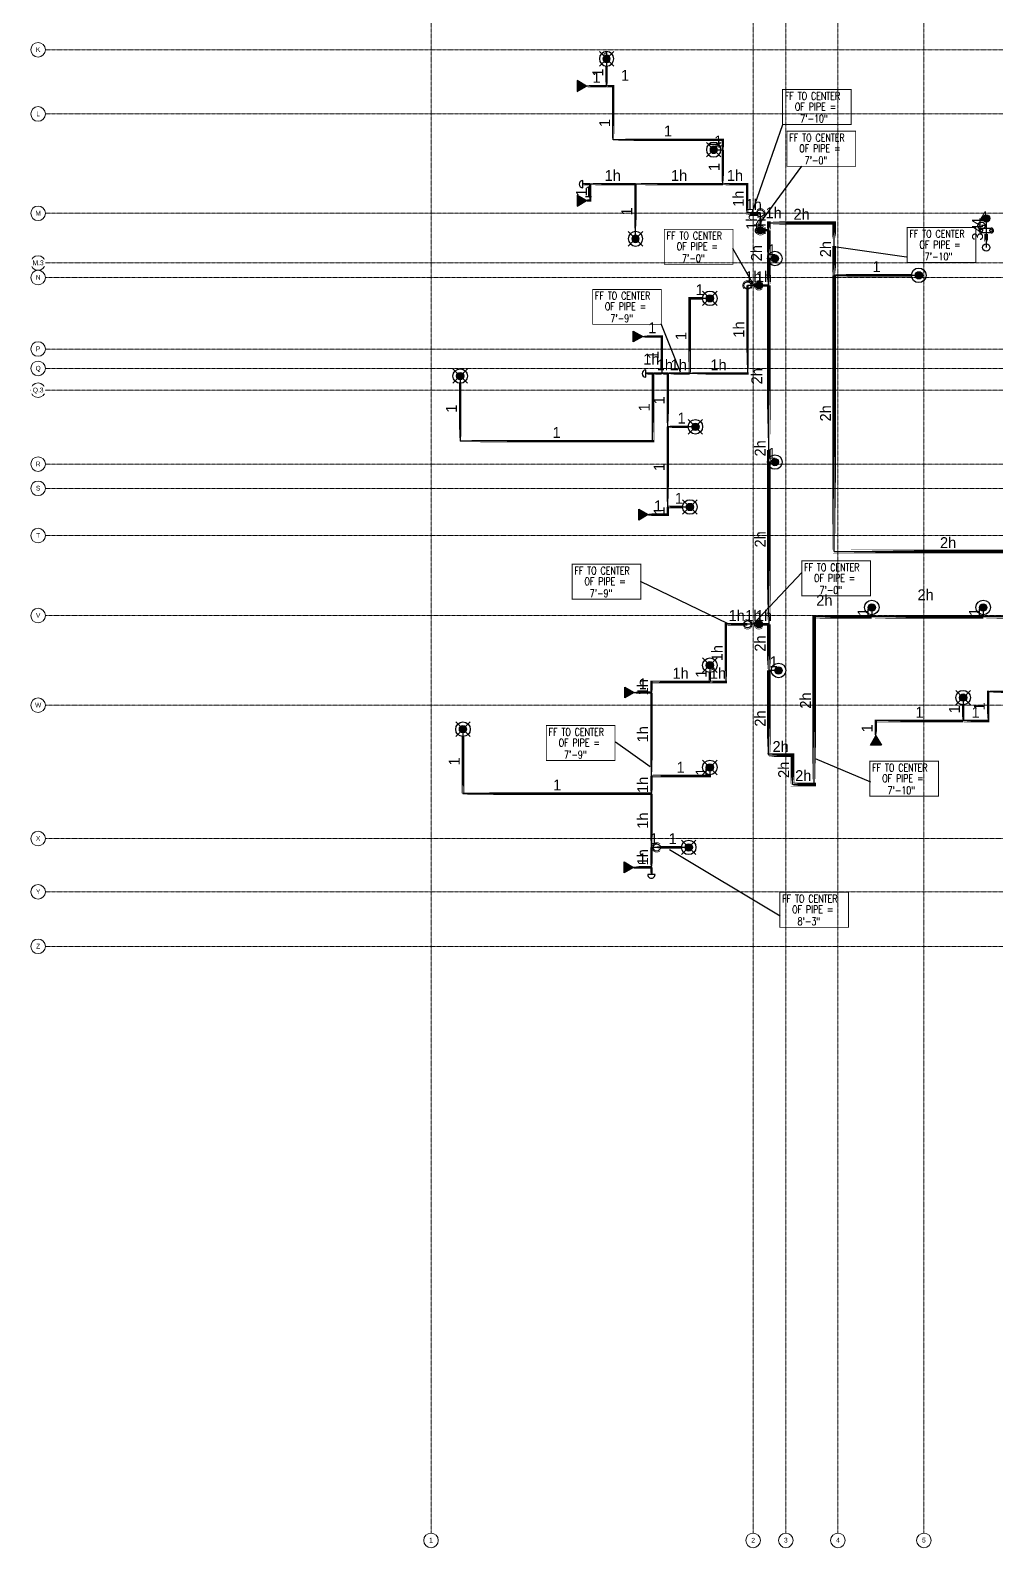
# Model space of a CAD drawing. Header units: inches. Extents: x -3679 to 241, y -496 to 3453.
# Drawn here: x -3679 to -2882, y -496 to 756 of the extents above; entities that cross this region are included whole.
import ezdxf
from ezdxf.enums import TextEntityAlignment as Align

# ---------------------------------------------------------------- set-up
doc = ezdxf.new("R2010")
doc.units = ezdxf.units.IN
doc.header["$MEASUREMENT"] = 0
doc.linetypes.add('Grid Line', pattern=[0.875, 0.5, -0.125, 0.125, -0.125])
for name, color, linetype in [('Coordination', 1, 'Continuous'), ('headdn', 7, 'Continuous'), ('PIPEBL', 4, 'Continuous'), ('pipemn', 6, 'Continuous'), ('PIPESPC', 7, 'Continuous'), ('spk-cap', 7, 'Continuous'), ('spk-pipecoup', 7, 'Continuous'), ('spk-pipedrop', 7, 'Continuous'), ('spk-piperise', 7, 'Continuous'), ('TIDYPIPE', 7, 'Continuous')]:
    doc.layers.add(name, color=color, linetype=linetype)
doc.layers.add('S-GRID', color=1, linetype='Continuous', lineweight=9)
doc.layers.add('S-GRID-IDEN', color=1, linetype='Continuous', lineweight=13)
doc.styles.add('Arial', font='arial.ttf', dxfattribs={"height": 3.934132})
doc.styles.add('PDA1', font='ROMAND', dxfattribs={"width": 0.755})
doc.styles.add('PIPE', font='PIPE.SHX')

# ---------------------------------------------------------------- blocks, each defined once
blk = doc.blocks.new('Grid - 3_16_-139788-MAIN LEVEL')
at = {"layer": 'S-GRID-IDEN'}
blk.add_circle((0, 0), 0.188, dxfattribs=at)
blk = doc.blocks.new('side2')
for p, q in [((0, 0), (7.8, 4.5)), ((7.8, -4.5), (0, 0)), ((7.8, 4.5), (7.8, -4.5))]:
    blk.add_line(p, q)
blk.add_solid([(7.8, -4.5), (0, 0), (7.8, 4.5)])
blk = doc.blocks.new('dpend2')
for p, q in [((-6, -6), (6, 6)), ((6, -6), (-6, 6))]:
    blk.add_line(p, q)
for radius in [6, 3]:
    blk.add_circle((0, 0), radius)
for points in [[(0, 0), (-3, 0), (-2.1, 2.1)], [(0, 0), (-3, 0), (-2.1, -2.1)], [(0, 0), (0, 3), (-2.1, 2.1)], [(0, 0), (0, -3), (-2.1, -2.1)], [(0, 0), (0, 3), (2.1, 2.1)], [(0, 0), (3, 0), (2.1, 2.1)], [(0, 0), (3, 0), (2.1, -2.1)], [(0, 0), (0, -3), (2.1, -2.1)]]:
    blk.add_solid(points)
blk = doc.blocks.new('dpend1')
for radius in [6, 3]:
    blk.add_circle((0, 0), radius)
for points in [[(0, 3), (-2.5, -1.6), (-2.6, 1.4)], [(0, 3), (-2.5, -1.6), (2.5, -1.6)], [(2.5, -1.6), (0, 3), (2.6, 1.5)], [(2.5, -1.6), (-2.5, -1.6), (0, -3)]]:
    blk.add_solid(points)
blk = doc.blocks.new('PIPESPC')
at = {"layer": 'PIPESPC', "style": 'PIPE', "width": 0.9}
blk.add_attdef('SIZE', text='', height=9, dxfattribs=at).set_placement((0, 4), align=Align.CENTER)
at = {"layer": 'PIPESPC', "style": 'PIPE', "flags": 1}
blk.add_attdef('SCHED', (25.3, 3.9), '', height=9, dxfattribs=at)
blk = doc.blocks.new('drop')
blk.add_circle((0, 0), 3)
for points in [[(0, 3), (-2.5, -1.6), (-2.6, 1.4)], [(0, 3), (-2.5, -1.6), (2.5, -1.6)], [(2.5, -1.6), (0, 3), (2.6, 1.5)], [(2.5, -1.6), (-2.5, -1.6), (0, -3)]]:
    blk.add_solid(points)
blk = doc.blocks.new('rise')
blk.add_circle((0, 0), 3)
blk = doc.blocks.new('COUPLING')
for p, q in [((-2, -4), (-2, 4)), ((0, 6), (0, 6)), ((2, 4), (2, -4)), ((0, -6), (0, -6))]:
    blk.add_line(p, q)
for centre in [(0, 4), (0, -4)]:
    blk.add_circle(centre, 1)
for centre, start, end in [((0, 4), 90, 180), ((0, 4), 0, 90), ((0, -4), 180, 270), ((0, -4), 270, 0)]:
    blk.add_arc(centre, 2, start, end)
blk = doc.blocks.new('CAP')
blk.add_line((0, 3), (0, -3))
blk.add_arc((0, 0), 3, 270, 90)
blk = doc.blocks.new('TIDYRUN')
at = {"const_width": 0.5}
blk.add_lwpolyline([(-2.8, 2.8, -2.414214), (-2.8, -2.8, -1.737895)], format="xyb", dxfattribs=at)

msp = doc.modelspace()

# ---------------------------------------------------------------- linework, layer by layer
at = {"layer": 'Coordination', "color": 1}
for p, q in [((-3082.9, 605.6), (-3057.4, 678.4)), ((-3075.1, 598.5), (-3041.9, 644)), ((-3081.5, 545.8), (-3098.7, 576)), ((-3013.2, 577.3), (-2955.3, 569.2)), ((-3141.9, 473.8), (-3158, 513.7)), ((-3102.7, 266.2), (-3174.9, 301.1)), ((-3081.9, 266), (-3041.8, 308.6)), ((-3167, 148.2), (-3195.7, 168.4)), ((-3030.7, 155), (-2985.1, 135.9)), ((-3151.1, 80), (-3059.7, 25.3))]:
    msp.add_line(p, q, dxfattribs=at)
at = {"layer": 'Coordination', "color": 1, "const_width": 0.75}
for points in [[(-3057.7, 707.1), (-3057.7, 678.2), (-3001, 678.2), (-3001, 707.1), (-3057.7, 707.1)], [(-3054, 672.7), (-3054, 643.8), (-2997.3, 643.8), (-2997.3, 672.7), (-3054, 672.7)], [(-3155.3, 591.8), (-3155.3, 562.9), (-3098.6, 562.9), (-3098.6, 591.8), (-3155.3, 591.8)], [(-2954.8, 593.3), (-2954.8, 564.4), (-2898.2, 564.4), (-2898.2, 593.3), (-2954.8, 593.3)], [(-3214.5, 542.2), (-3214.5, 513.4), (-3157.8, 513.4), (-3157.8, 542.2), (-3214.5, 542.2)], [(-3231.5, 315.4), (-3231.5, 286.6), (-3174.8, 286.6), (-3174.8, 315.4), (-3231.5, 315.4)], [(-3041.8, 318.1), (-3041.8, 289.2), (-2985.1, 289.2), (-2985.1, 318.1), (-3041.8, 318.1)], [(-3252.8, 182.2), (-3252.8, 153.3), (-3196.1, 153.3), (-3196.1, 182.2), (-3252.8, 182.2)], [(-2985.6, 152.8), (-2985.6, 123.9), (-2928.9, 123.9), (-2928.9, 152.8), (-2985.6, 152.8)], [(-3059.9, 44.6), (-3059.9, 15.7), (-3003.2, 15.7), (-3003.2, 44.6), (-3059.9, 44.6)]]:
    msp.add_lwpolyline(points, dxfattribs=at)
at = {"layer": 'PIPEBL', "color": 1}
for p, q in [((-3203, 732.5), (-3203, 710)), ((-3203, 710), (-3219.6, 710)), ((-3197.5, 710), (-3203, 710)), ((-3197.5, 665.7), (-3197.5, 710)), ((-3107, 665.7), (-3197.5, 665.7)), ((-3107, 657.5), (-3107, 665.7)), ((-3114.6, 657.5), (-3107, 657.5)), ((-3107, 629), (-3107, 657.5)), ((-3216.6, 629), (-3222.6, 629)), ((-3179.1, 629), (-3216.6, 629)), ((-3216.6, 629), (-3216.6, 615.5)), ((-3107, 629), (-3179.1, 629)), ((-3179.1, 584), (-3179.1, 629)), ((-3087, 629), (-3107, 629)), ((-3087, 605), (-3087, 629)), ((-3219.6, 615.5), (-3216.6, 615.5)), ((-3076, 605), (-3087, 605)), ((-3076, 591), (-3076, 605)), ((-3076, 591), (-3069, 591)), ((-3064, 567.7), (-3069, 567.7)), ((-2945.2, 553.8), (-3015, 553.8)), ((-3077.2, 545.5), (-3086.7, 545.5)), ((-3086.7, 545.5), (-3086.7, 472.7)), ((-3069, 545.5), (-3077.2, 545.5)), ((-3117.7, 534.8), (-3134.4, 534.8)), ((-3134.4, 534.8), (-3134.4, 472.7)), ((-3173.2, 503.3), (-3157.4, 503.3)), ((-3157.4, 503.3), (-3157.4, 472.7)), ((-3323.9, 470.7), (-3323.9, 416.9)), ((-3164.7, 472.7), (-3170.7, 472.7)), ((-3157.4, 472.7), (-3164.7, 472.7)), ((-3164.7, 416.9), (-3164.7, 472.7)), ((-3152.4, 472.7), (-3157.4, 472.7)), ((-3134.4, 472.7), (-3152.4, 472.7)), ((-3152.4, 428.8), (-3152.4, 472.7)), ((-3086.7, 472.7), (-3134.4, 472.7)), ((-3152.4, 362.6), (-3152.4, 428.8)), ((-3129.7, 428.8), (-3152.4, 428.8)), ((-3164.7, 416.9), (-3323.9, 416.9)), ((-3064, 399.7), (-3069, 399.7)), ((-3168.7, 356.3), (-3152.4, 356.3)), ((-3152.4, 356.3), (-3152.4, 362.6)), ((-3134.2, 362.6), (-3152.4, 362.6)), ((-2984, 279.7), (-2984, 272)), ((-2892, 279.7), (-2892, 272)), ((-3086.7, 265.8), (-3104.5, 265.8)), ((-3104.5, 265.8), (-3104.5, 218.2)), ((-3077.2, 265.8), (-3086.7, 265.8)), ((-3069, 265.8), (-3077.2, 265.8)), ((-3117.7, 232), (-3117.7, 218.2)), ((-3061, 227.7), (-3069, 227.7)), ((-3166, 218.2), (-3117.7, 218.2)), ((-3166, 209.5), (-3166, 218.2)), ((-3117.7, 218.2), (-3104.5, 218.2)), ((-3180.2, 209.5), (-3166, 209.5)), ((-3166, 140.6), (-3166, 209.5)), ((-2908.6, 205.3), (-2908.6, 186)), ((-2844.3, 210), (-2888, 210)), ((-2888, 210), (-2888, 186)), ((-3321.6, 179.2), (-3321.6, 126)), ((-2908.6, 186), (-2980.6, 186)), ((-2980.6, 173.8), (-2980.6, 186)), ((-2888, 186), (-2908.6, 186)), ((-3166, 126), (-3166, 140.6)), ((-3117.7, 140.6), (-3166, 140.6)), ((-3117.7, 147.7), (-3117.7, 140.6)), ((-3166, 126), (-3321.6, 126)), ((-3166, 81.7), (-3166, 126)), ((-3166, 65.2), (-3166, 81.7)), ((-3161.6, 81.7), (-3166, 81.7)), ((-3135.2, 81.7), (-3161.6, 81.7)), ((-3180.7, 65.2), (-3166, 65.2)), ((-3166, 65.2), (-3166, 59.2))]:
    msp.add_line(p, q, dxfattribs=at)
at = {"layer": 'pipemn', "color": 1}
for p, q in [((-3069, 591), (-3069, 597)), ((-3069, 597), (-3015, 597)), ((-3069, 567.7), (-3069, 591)), ((-3015, 553.8), (-3015, 597)), ((-2889.5, 594.8), (-2893.5, 594.8)), ((-2889.5, 600.8), (-2889.5, 594.8)), ((-2889.5, 594.8), (-2889.5, 590.8)), ((-2889.5, 590.8), (-2889.5, 576.8)), ((-3069, 422.3), (-3069, 567.7)), ((-3015, 326), (-3015, 553.8)), ((-3069, 399.7), (-3069, 422.3)), ((-3069, 272), (-3069, 399.7)), ((-3015, 326), (-2827, 326)), ((-3069, 272), (-3069, 227.7)), ((-2984, 272), (-3031.6, 272)), ((-3031.6, 133.7), (-3031.6, 272)), ((-2892, 272), (-2984, 272)), ((-2800.6, 272), (-2892, 272)), ((-3069, 157.7), (-3069, 227.7)), ((-3049.6, 157.7), (-3069, 157.7)), ((-3049.6, 133.7), (-3049.6, 157.7)), ((-3031.6, 133.7), (-3049.6, 133.7))]:
    msp.add_line(p, q, dxfattribs=at)
at = {"layer": 'TIDYPIPE', "color": 1}
for points, const_width in [([(-3203, 710), (-3203, 726.5)], 2), ([(-3219.6, 710), (-3203, 710)], 2), ([(-3203, 710), (-3196.5, 710)], 2), ([(-3197.5, 664.7), (-3197.5, 711)], 2), ([(-3198.5, 665.7), (-3106, 665.7)], 2), ([(-3107, 657.5), (-3107, 666.7)], 2), ([(-3107, 629), (-3107, 657.5)], 2), ([(-3222.6, 629), (-3216.6, 629)], 2), ([(-3216.6, 614.5), (-3216.6, 629)], 2), ([(-3216.6, 629), (-3179.1, 629)], 2), ([(-3179.1, 590), (-3179.1, 629)], 2), ([(-3179.1, 629), (-3107, 629)], 2), ([(-3107, 629), (-3086, 629)], 2), ([(-3087, 604), (-3087, 630)], 2), ([(-3219.6, 615.5), (-3215.6, 615.5)], 2), ([(-3088, 605), (-3076, 605)], 2), ([(-3076, 595.5), (-3076, 600.5)], 2), ([(-3076, 591), (-3069, 591)], 2), ([(-3070.5, 597), (-3013.5, 597)], 3), ([(-3069, 591), (-3069, 598.5)], 3), ([(-3069, 567.7), (-3069, 591)], 3), ([(-3015, 584), (-3015, 598.5)], 3), ([(-2889.5, 581.3), (-2889.5, 587.8)], 3), ([(-3015, 553.8), (-3015, 578)], 3), ([(-3069, 545.5), (-3069, 567.7)], 3), ([(-3015, 324.5), (-3015, 553.8)], 3), ([(-3015, 553.8), (-2951.2, 553.8)], 2), ([(-3086.7, 471.7), (-3086.7, 545.5)], 2), ([(-3077.2, 545.5), (-3069, 545.5)], 2), ([(-3069, 415.7), (-3069, 545.5)], 3), ([(-3135.4, 534.8), (-3123.7, 534.8)], 2), ([(-3134.4, 472.7), (-3134.4, 535.8)], 2), ([(-3173.2, 503.3), (-3156.4, 503.3)], 2), ([(-3157.4, 472.7), (-3157.4, 504.3)], 2), ([(-3323.9, 415.9), (-3323.9, 464.7)], 2), ([(-3170.7, 472.7), (-3164.7, 472.7)], 2), ([(-3164.7, 472.7), (-3157.4, 472.7)], 2), ([(-3164.7, 415.9), (-3164.7, 472.7)], 2), ([(-3157.4, 472.7), (-3152.4, 472.7)], 2), ([(-3152.4, 472.7), (-3134.4, 472.7)], 2), ([(-3152.4, 428.8), (-3152.4, 472.7)], 2), ([(-3134.4, 472.7), (-3085.7, 472.7)], 2), ([(-3152.4, 428.8), (-3135.7, 428.8)], 2), ([(-3152.4, 362.6), (-3152.4, 428.8)], 2), ([(-3324.9, 416.9), (-3163.7, 416.9)], 2), ([(-3069, 399.7), (-3069, 409.7)], 3), ([(-3069, 265.8), (-3069, 399.7)], 3), ([(-3152.4, 362.6), (-3140.2, 362.6)], 2), ([(-3152.4, 355.3), (-3152.4, 362.6)], 2), ([(-3168.7, 356.3), (-3151.4, 356.3)], 2), ([(-3016.5, 326), (-2827, 326)], 3), ([(-3105.5, 265.8), (-3086.7, 265.8)], 2), ([(-3104.5, 217.2), (-3104.5, 266.8)], 2), ([(-3077.2, 265.8), (-3069, 265.8)], 2), ([(-3069, 227.7), (-3069, 265.8)], 3), ([(-3033.1, 272), (-2984, 272)], 3), ([(-3031.6, 132.2), (-3031.6, 273.5)], 3), ([(-2984, 272), (-2892, 272)], 3), ([(-2892, 272), (-2800.6, 272)], 3), ([(-3117.7, 218.2), (-3117.7, 226)], 2), ([(-3069, 156.2), (-3069, 227.7)], 3), ([(-3167, 218.2), (-3117.7, 218.2)], 2), ([(-3166, 209.5), (-3166, 219.2)], 2), ([(-3117.7, 218.2), (-3103.5, 218.2)], 2), ([(-3180.2, 209.5), (-3166, 209.5)], 2), ([(-3166, 140.6), (-3166, 209.5)], 2), ([(-2889, 210), (-2843.3, 210)], 2), ([(-2888, 185), (-2888, 211)], 2), ([(-2980.6, 173.8), (-2980.6, 187)], 2), ([(-2908.6, 186), (-2908.6, 199.3)], 2), ([(-2981.6, 186), (-2908.6, 186)], 2), ([(-2908.6, 186), (-2887, 186)], 2), ([(-3321.6, 125), (-3321.6, 173.2)], 2), ([(-3070.5, 157.7), (-3048.1, 157.7)], 3), ([(-3049.6, 132.2), (-3049.6, 159.2)], 3), ([(-3166, 140.6), (-3116.7, 140.6)], 2), ([(-3166, 126), (-3166, 140.6)], 2), ([(-3117.7, 139.6), (-3117.7, 141.7)], 2), ([(-3322.6, 126), (-3166, 126)], 2), ([(-3166, 81.7), (-3166, 126)], 2), ([(-3051.1, 133.7), (-3030.1, 133.7)], 3), ([(-3166, 65.2), (-3166, 81.7)], 2), ([(-3161.6, 81.7), (-3141.2, 81.7)], 2), ([(-3180.7, 65.2), (-3166, 65.2)], 2), ([(-3166, 59.2), (-3166, 65.2)], 2)]:
    msp.add_lwpolyline(points, close=True, dxfattribs=dict(at, const_width=const_width))

# ---------------------------------------------------------------- block references
at = {"layer": 'headdn', "color": 1, "extrusion": (0, 0, -1), "zscale": -1, "rotation": 270}
for p in [(3203, 732.5), (3114.6, 657.5), (3179.1, 584)]:
    msp.add_blockref('dpend2', p, dxfattribs=at)
at = {"layer": 'headdn', "color": 1, "extrusion": (0, 0, -1), "zscale": -1}
for p in [(3219.6, 710), (3219.6, 615.5)]:
    msp.add_blockref('side2', p, dxfattribs=at)
at = {"layer": 'headdn', "color": 1}
for name, p in [('dpend1', (-3064, 567.7)), ('dpend1', (-2945.2, 553.8)), ('dpend2', (-3117.7, 534.8)), ('dpend2', (-3323.9, 470.7)), ('dpend2', (-3129.7, 428.8)), ('dpend1', (-3064, 399.7)), ('dpend2', (-3134.2, 362.6)), ('dpend1', (-2984, 279.7)), ('dpend1', (-2892, 279.7)), ('dpend2', (-3117.7, 232)), ('dpend1', (-3061, 227.7)), ('dpend2', (-2908.6, 205.3)), ('dpend2', (-3321.6, 179.2)), ('dpend2', (-3117.7, 147.7)), ('dpend2', (-3135.2, 81.7))]:
    msp.add_blockref(name, p, dxfattribs=at)
for p, rotation in [((-3173.2, 503.3), 180), ((-3168.7, 356.3), 180), ((-3180.2, 209.5), 180), ((-2980.6, 173.8), 270), ((-3180.7, 65.2), 180)]:
    msp.add_blockref('side2', p, dxfattribs=dict(at, rotation=rotation))
at = {"layer": 'PIPESPC', "color": 1}
ref = msp.add_blockref('PIPESPC', (-3203.1, 726.5), dxfattribs=at)
ref.add_attrib('SIZE', '1', dxfattribs={"color": 0, "height": 9, "style": 'PIPE'}).set_placement((-3203.1, 726.5), align=Align.BOTTOM_CENTER)
ref = msp.add_blockref('PIPESPC', (-3203, 721.2), dxfattribs=dict(at, rotation=90))
ref.add_attrib('SIZE', '1', dxfattribs={"color": 0, "height": 9, "rotation": 90, "style": 'PIPE'}).set_placement((-3203, 721.2), align=Align.BOTTOM_CENTER)
ref = msp.add_blockref('PIPESPC', (-3211.3, 710), dxfattribs=at)
ref.add_attrib('SIZE', '1', dxfattribs={"color": 0, "height": 9, "style": 'PIPE'}).set_placement((-3211.3, 710), align=Align.BOTTOM_CENTER)
ref = msp.add_blockref('PIPESPC', (-3200.3, 710), dxfattribs=at)
ref.add_attrib('SIZE', '1', dxfattribs={"color": 0, "height": 9, "style": 'PIPE'}).set_placement((-3187.7, 711.7), align=Align.BOTTOM_CENTER)
ref = msp.add_blockref('PIPESPC', (-3197.5, 687.9), dxfattribs=dict(at, rotation=90))
ref.add_attrib('SIZE', '1', dxfattribs={"color": 0, "height": 9, "rotation": 90, "style": 'PIPE'}).set_placement((-3197.4, 679.5), align=Align.BOTTOM_CENTER)
ref = msp.add_blockref('PIPESPC', (-3152.3, 665.7), dxfattribs=at)
ref.add_attrib('SIZE', '1', dxfattribs={"color": 0, "height": 9, "style": 'PIPE'}).set_placement((-3152.3, 665.7), align=Align.BOTTOM_CENTER)
ref = msp.add_blockref('PIPESPC', (-3107, 661.6), dxfattribs=dict(at, rotation=90))
ref.add_attrib('SIZE', '1', dxfattribs={"color": 0, "height": 9, "rotation": 90, "style": 'PIPE'}).set_placement((-3107, 661.6), align=Align.BOTTOM_CENTER)
ref = msp.add_blockref('PIPESPC', (-3110.8, 657.5), dxfattribs=at)
ref.add_attrib('SIZE', '1', dxfattribs={"color": 0, "height": 9, "style": 'PIPE'}).set_placement((-3110.8, 657.5), align=Align.BOTTOM_CENTER)
ref = msp.add_blockref('PIPESPC', (-3197.9, 629), dxfattribs=at)
ref.add_attrib('SIZE', '1h', dxfattribs={"color": 0, "height": 9, "style": 'PIPE'}).set_placement((-3197.9, 629), align=Align.BOTTOM_CENTER)
ref = msp.add_blockref('PIPESPC', (-3143.1, 629), dxfattribs=at)
ref.add_attrib('SIZE', '1h', dxfattribs={"color": 0, "height": 9, "style": 'PIPE'}).set_placement((-3143.1, 629), align=Align.BOTTOM_CENTER)
ref = msp.add_blockref('PIPESPC', (-3107, 643.2), dxfattribs=dict(at, rotation=90))
ref.add_attrib('SIZE', '1', dxfattribs={"color": 0, "height": 9, "rotation": 90, "style": 'PIPE'}).set_placement((-3107, 643.2), align=Align.BOTTOM_CENTER)
ref = msp.add_blockref('PIPESPC', (-3097, 629), dxfattribs=at)
ref.add_attrib('SIZE', '1h', dxfattribs={"color": 0, "height": 9, "style": 'PIPE'}).set_placement((-3097, 629), align=Align.BOTTOM_CENTER)
ref = msp.add_blockref('PIPESPC', (-3218.1, 615.5), dxfattribs=at)
ref.add_attrib('SIZE', '1', dxfattribs={"color": 0, "height": 9, "style": 'PIPE'}).set_placement((-3218.1, 615.5), align=Align.BOTTOM_CENTER)
ref = msp.add_blockref('PIPESPC', (-3216.6, 622.2), dxfattribs=dict(at, rotation=90.0000000000017))
ref.add_attrib('SIZE', '1', dxfattribs={"color": 0, "height": 9, "rotation": 90, "style": 'PIPE'}).set_placement((-3216.6, 622.2), align=Align.BOTTOM_CENTER)
ref = msp.add_blockref('PIPESPC', (-3087, 617), dxfattribs=dict(at, rotation=90.00000000001087))
ref.add_attrib('SIZE', '1h', dxfattribs={"color": 0, "height": 9, "rotation": 90, "style": 'PIPE'}).set_placement((-3087, 617), align=Align.BOTTOM_CENTER)
ref = msp.add_blockref('PIPESPC', (-3081.5, 605), dxfattribs=at)
ref.add_attrib('SIZE', '1h', dxfattribs={"color": 0, "height": 9, "style": 'PIPE'}).set_placement((-3081.5, 605), align=Align.BOTTOM_CENTER)
ref = msp.add_blockref('PIPESPC', (-3179.1, 606.5), dxfattribs=dict(at, rotation=90.0000000000005))
ref.add_attrib('SIZE', '1', dxfattribs={"color": 0, "height": 9, "rotation": 90, "style": 'PIPE'}).set_placement((-3179.1, 606.5), align=Align.BOTTOM_CENTER)
ref = msp.add_blockref('PIPESPC', (-3076, 598), dxfattribs=dict(at, rotation=90.0000000000002))
ref.add_attrib('SIZE', '1h', dxfattribs={"color": 0, "height": 9, "rotation": 90, "style": 'PIPE'}).set_placement((-3076, 598), align=Align.BOTTOM_CENTER)
ref = msp.add_blockref('PIPESPC', (-3072.5, 591), dxfattribs=at)
ref.add_attrib('SIZE', '1h', dxfattribs={"color": 0, "height": 9, "style": 'PIPE'}).set_placement((-3065.1, 598.2), align=Align.BOTTOM_CENTER)
ref = msp.add_blockref('PIPESPC', (-3042, 597), dxfattribs=at)
ref.add_attrib('SIZE', '2h', dxfattribs={"color": 0, "height": 9, "style": 'PIPE'}).set_placement((-3042, 597), align=Align.BOTTOM_CENTER)
ref = msp.add_blockref('PIPESPC', (-2891.5, 594.8), dxfattribs=at)
ref.add_attrib('SIZE', '4', dxfattribs={"color": 0, "height": 9, "style": 'PIPE'}).set_placement((-2891.5, 594.8), align=Align.BOTTOM_CENTER)
ref = msp.add_blockref('PIPESPC', (-3069, 594), dxfattribs=dict(at, rotation=90))
ref.add_attrib('SIZE', '2h', dxfattribs={"color": 0, "height": 9, "rotation": 90, "style": 'PIPE'}).set_placement((-3069, 594), align=Align.BOTTOM_CENTER)
ref = msp.add_blockref('PIPESPC', (-2889.5, 585.8), dxfattribs=dict(at, rotation=90))
ref.add_attrib('SIZE', '3', dxfattribs={"color": 0, "height": 9, "rotation": 90, "style": 'PIPE'}).set_placement((-2889.5, 585.8), align=Align.BOTTOM_CENTER)
ref = msp.add_blockref('PIPESPC', (-2889.5, 597.8), dxfattribs=dict(at, rotation=90))
ref.add_attrib('SIZE', '4', dxfattribs={"color": 0, "height": 9, "rotation": 90, "style": 'PIPE'}).set_placement((-2889.5, 597.8), align=Align.BOTTOM_CENTER)
ref = msp.add_blockref('PIPESPC', (-2889.5, 592.8), dxfattribs=dict(at, rotation=90))
ref.add_attrib('SIZE', '4', dxfattribs={"color": 0, "height": 9, "rotation": 90, "style": 'PIPE'}).set_placement((-2889.5, 592.8), align=Align.BOTTOM_CENTER)
ref = msp.add_blockref('PIPESPC', (-3069, 579.5), dxfattribs=dict(at, rotation=90))
ref.add_attrib('SIZE', '2h', dxfattribs={"color": 0, "height": 9, "rotation": 90, "style": 'PIPE'}).set_placement((-3072.1, 572.1), align=Align.BOTTOM_CENTER)
ref = msp.add_blockref('PIPESPC', (-3066.5, 567.7), dxfattribs=at)
ref.add_attrib('SIZE', '1', dxfattribs={"color": 0, "height": 9, "style": 'PIPE'}).set_placement((-3066.5, 567.7), align=Align.BOTTOM_CENTER)
ref = msp.add_blockref('PIPESPC', (-3015, 575.4), dxfattribs=dict(at, rotation=90))
ref.add_attrib('SIZE', '2h', dxfattribs={"color": 0, "height": 9, "rotation": 90, "style": 'PIPE'}).set_placement((-3015, 575.4), align=Align.BOTTOM_CENTER)
ref = msp.add_blockref('PIPESPC', (-2980.1, 553.8), dxfattribs=at)
ref.add_attrib('SIZE', '1', dxfattribs={"color": 0, "height": 9, "style": 'PIPE'}).set_placement((-2980.1, 553.8), align=Align.BOTTOM_CENTER)
ref = msp.add_blockref('PIPESPC', (-3081.9, 545.5), dxfattribs=at)
ref.add_attrib('SIZE', '1h', dxfattribs={"color": 0, "height": 9, "style": 'PIPE'}).set_placement((-3081.9, 545.5), align=Align.BOTTOM_CENTER)
ref = msp.add_blockref('PIPESPC', (-3073.1, 545.5), dxfattribs=at)
ref.add_attrib('SIZE', '1h', dxfattribs={"color": 0, "height": 9, "style": 'PIPE'}).set_placement((-3073.1, 545.5), align=Align.BOTTOM_CENTER)
ref = msp.add_blockref('PIPESPC', (-3126.1, 534.8), dxfattribs=at)
ref.add_attrib('SIZE', '1', dxfattribs={"color": 0, "height": 9, "style": 'PIPE'}).set_placement((-3126.1, 534.8), align=Align.BOTTOM_CENTER)
ref = msp.add_blockref('PIPESPC', (-3165.3, 503.3), dxfattribs=at)
ref.add_attrib('SIZE', '1', dxfattribs={"color": 0, "height": 9, "style": 'PIPE'}).set_placement((-3165.3, 503.3), align=Align.BOTTOM_CENTER)
ref = msp.add_blockref('PIPESPC', (-3086.7, 509.1), dxfattribs=dict(at, rotation=90))
ref.add_attrib('SIZE', '1h', dxfattribs={"color": 0, "height": 9, "rotation": 90, "style": 'PIPE'}).set_placement((-3086.7, 509.1), align=Align.BOTTOM_CENTER)
ref = msp.add_blockref('PIPESPC', (-3134.4, 503.7), dxfattribs=dict(at, rotation=90))
ref.add_attrib('SIZE', '1', dxfattribs={"color": 0, "height": 9, "rotation": 90, "style": 'PIPE'}).set_placement((-3134.4, 503.7), align=Align.BOTTOM_CENTER)
ref = msp.add_blockref('PIPESPC', (-3161, 472.7), dxfattribs=at)
ref.add_attrib('SIZE', '1h', dxfattribs={"color": 0, "height": 9, "style": 'PIPE'}).set_placement((-3166.1, 477.4), align=Align.BOTTOM_CENTER)
ref = msp.add_blockref('PIPESPC', (-3157.4, 488), dxfattribs=dict(at, rotation=89.99999999999959))
ref.add_attrib('SIZE', '1', dxfattribs={"color": 0, "height": 9, "rotation": 90, "style": 'PIPE'}).set_placement((-3157.4, 488), align=Align.BOTTOM_CENTER)
ref = msp.add_blockref('PIPESPC', (-3154.9, 472.7), dxfattribs=at)
ref.add_attrib('SIZE', '1h', dxfattribs={"color": 0, "height": 9, "style": 'PIPE'}).set_placement((-3154.9, 472.7), align=Align.BOTTOM_CENTER)
ref = msp.add_blockref('PIPESPC', (-3143.4, 472.7), dxfattribs=at)
ref.add_attrib('SIZE', '1h', dxfattribs={"color": 0, "height": 9, "style": 'PIPE'}).set_placement((-3143.4, 472.7), align=Align.BOTTOM_CENTER)
ref = msp.add_blockref('PIPESPC', (-3110.6, 472.7), dxfattribs=at)
ref.add_attrib('SIZE', '1h', dxfattribs={"color": 0, "height": 9, "style": 'PIPE'}).set_placement((-3110.6, 472.7), align=Align.BOTTOM_CENTER)
ref = msp.add_blockref('PIPESPC', (-3069, 495), dxfattribs=dict(at, rotation=90))
ref.add_attrib('SIZE', '2h', dxfattribs={"color": 0, "height": 9, "rotation": 90, "style": 'PIPE'}).set_placement((-3071.8, 470.5), align=Align.BOTTOM_CENTER)
ref = msp.add_blockref('PIPESPC', (-3152.4, 450.7), dxfattribs=dict(at, rotation=89.99999999999993))
ref.add_attrib('SIZE', '1', dxfattribs={"color": 0, "height": 9, "rotation": 90, "style": 'PIPE'}).set_placement((-3152.4, 450.7), align=Align.BOTTOM_CENTER)
ref = msp.add_blockref('PIPESPC', (-3323.9, 443.8), dxfattribs=dict(at, rotation=90))
ref.add_attrib('SIZE', '1', dxfattribs={"color": 0, "height": 9, "rotation": 90, "style": 'PIPE'}).set_placement((-3323.9, 443.8), align=Align.BOTTOM_CENTER)
ref = msp.add_blockref('PIPESPC', (-3164.7, 444.8), dxfattribs=dict(at, rotation=90))
ref.add_attrib('SIZE', '1', dxfattribs={"color": 0, "height": 9, "rotation": 90, "style": 'PIPE'}).set_placement((-3164.7, 444.8), align=Align.BOTTOM_CENTER)
ref = msp.add_blockref('PIPESPC', (-3141.1, 428.8), dxfattribs=at)
ref.add_attrib('SIZE', '1', dxfattribs={"color": 0, "height": 9, "style": 'PIPE'}).set_placement((-3141.1, 428.8), align=Align.BOTTOM_CENTER)
ref = msp.add_blockref('PIPESPC', (-3015, 439.9), dxfattribs=dict(at, rotation=90))
ref.add_attrib('SIZE', '2h', dxfattribs={"color": 0, "height": 9, "rotation": 90, "style": 'PIPE'}).set_placement((-3015, 439.9), align=Align.BOTTOM_CENTER)
ref = msp.add_blockref('PIPESPC', (-3244.3, 416.9), dxfattribs=at)
ref.add_attrib('SIZE', '1', dxfattribs={"color": 0, "height": 9, "style": 'PIPE'}).set_placement((-3244.3, 416.9), align=Align.BOTTOM_CENTER)
ref = msp.add_blockref('PIPESPC', (-3069, 411), dxfattribs=dict(at, rotation=90))
ref.add_attrib('SIZE', '2h', dxfattribs={"color": 0, "height": 9, "rotation": 90, "style": 'PIPE'}).set_placement((-3069, 411), align=Align.BOTTOM_CENTER)
ref = msp.add_blockref('PIPESPC', (-3066.5, 399.7), dxfattribs=at)
ref.add_attrib('SIZE', '1', dxfattribs={"color": 0, "height": 9, "style": 'PIPE'}).set_placement((-3066.5, 399.7), align=Align.BOTTOM_CENTER)
ref = msp.add_blockref('PIPESPC', (-3152.4, 395.7), dxfattribs=dict(at, rotation=90.00000000000006))
ref.add_attrib('SIZE', '1', dxfattribs={"color": 0, "height": 9, "rotation": 90, "style": 'PIPE'}).set_placement((-3152.4, 395.7), align=Align.BOTTOM_CENTER)
ref = msp.add_blockref('PIPESPC', (-3160.6, 356.3), dxfattribs=at)
ref.add_attrib('SIZE', '1', dxfattribs={"color": 0, "height": 9, "style": 'PIPE'}).set_placement((-3160.6, 356.3), align=Align.BOTTOM_CENTER)
ref = msp.add_blockref('PIPESPC', (-3143.3, 362.6), dxfattribs=at)
ref.add_attrib('SIZE', '1', dxfattribs={"color": 0, "height": 9, "style": 'PIPE'}).set_placement((-3143.3, 362.6), align=Align.BOTTOM_CENTER)
ref = msp.add_blockref('PIPESPC', (-3152.4, 359.5), dxfattribs=dict(at, rotation=89.99999999999636))
ref.add_attrib('SIZE', '1', dxfattribs={"color": 0, "height": 9, "rotation": 90, "style": 'PIPE'}).set_placement((-3152.4, 359.5), align=Align.BOTTOM_CENTER)
ref = msp.add_blockref('PIPESPC', (-3069, 335.9), dxfattribs=dict(at, rotation=90.00000000000077))
ref.add_attrib('SIZE', '2h', dxfattribs={"color": 0, "height": 9, "rotation": 90, "style": 'PIPE'}).set_placement((-3069, 335.9), align=Align.BOTTOM_CENTER)
ref = msp.add_blockref('PIPESPC', (-2921, 326), dxfattribs=at)
ref.add_attrib('SIZE', '2h', dxfattribs={"color": 0, "height": 9, "style": 'PIPE'}).set_placement((-2921, 326), align=Align.BOTTOM_CENTER)
ref = msp.add_blockref('PIPESPC', (-3007.8, 272), dxfattribs=at)
ref.add_attrib('SIZE', '2h', dxfattribs={"color": 0, "height": 9, "style": 'PIPE'}).set_placement((-3023.2, 278.4), align=Align.BOTTOM_CENTER)
ref = msp.add_blockref('PIPESPC', (-2938, 272), dxfattribs=at)
ref.add_attrib('SIZE', '2h', dxfattribs={"color": 0, "height": 9, "style": 'PIPE'}).set_placement((-2939.6, 282.9), align=Align.BOTTOM_CENTER)
ref = msp.add_blockref('PIPESPC', (-3095.6, 265.8), dxfattribs=at)
ref.add_attrib('SIZE', '1h', dxfattribs={"color": 0, "height": 9, "style": 'PIPE'}).set_placement((-3095.6, 265.8), align=Align.BOTTOM_CENTER)
ref = msp.add_blockref('PIPESPC', (-3081.9, 265.8), dxfattribs=at)
ref.add_attrib('SIZE', '1h', dxfattribs={"color": 0, "height": 9, "style": 'PIPE'}).set_placement((-3081.9, 265.8), align=Align.BOTTOM_CENTER)
ref = msp.add_blockref('PIPESPC', (-3073.1, 265.8), dxfattribs=at)
ref.add_attrib('SIZE', '1h', dxfattribs={"color": 0, "height": 9, "style": 'PIPE'}).set_placement((-3073.1, 265.8), align=Align.BOTTOM_CENTER)
ref = msp.add_blockref('PIPESPC', (-2984, 275.9), dxfattribs=dict(at, rotation=90))
ref.add_attrib('SIZE', '1', dxfattribs={"color": 0, "height": 9, "rotation": 90, "style": 'PIPE'}).set_placement((-2984, 275.9), align=Align.BOTTOM_CENTER)
ref = msp.add_blockref('PIPESPC', (-2892, 275.9), dxfattribs=dict(at, rotation=90))
ref.add_attrib('SIZE', '1', dxfattribs={"color": 0, "height": 9, "rotation": 90, "style": 'PIPE'}).set_placement((-2892, 275.9), align=Align.BOTTOM_CENTER)
ref = msp.add_blockref('PIPESPC', (-3069, 249.9), dxfattribs=dict(at, rotation=90))
ref.add_attrib('SIZE', '2h', dxfattribs={"color": 0, "height": 9, "rotation": 90, "style": 'PIPE'}).set_placement((-3069, 249.9), align=Align.BOTTOM_CENTER)
ref = msp.add_blockref('PIPESPC', (-3104.5, 242), dxfattribs=dict(at, rotation=89.99999999999993))
ref.add_attrib('SIZE', '1h', dxfattribs={"color": 0, "height": 9, "rotation": 90, "style": 'PIPE'}).set_placement((-3104.5, 242), align=Align.BOTTOM_CENTER)
ref = msp.add_blockref('PIPESPC', (-3065, 227.7), dxfattribs=at)
ref.add_attrib('SIZE', '1', dxfattribs={"color": 0, "height": 9, "style": 'PIPE'}).set_placement((-3065, 227.7), align=Align.BOTTOM_CENTER)
ref = msp.add_blockref('PIPESPC', (-3141.9, 218.2), dxfattribs=at)
ref.add_attrib('SIZE', '1h', dxfattribs={"color": 0, "height": 9, "style": 'PIPE'}).set_placement((-3141.9, 218.2), align=Align.BOTTOM_CENTER)
ref = msp.add_blockref('PIPESPC', (-3117.7, 225.1), dxfattribs=dict(at, rotation=90))
ref.add_attrib('SIZE', '1', dxfattribs={"color": 0, "height": 9, "rotation": 90, "style": 'PIPE'}).set_placement((-3117.7, 225.1), align=Align.BOTTOM_CENTER)
ref = msp.add_blockref('PIPESPC', (-3111.1, 218.2), dxfattribs=at)
ref.add_attrib('SIZE', '1h', dxfattribs={"color": 0, "height": 9, "style": 'PIPE'}).set_placement((-3111.1, 218.2), align=Align.BOTTOM_CENTER)
ref = msp.add_blockref('PIPESPC', (-3166, 213.8), dxfattribs=dict(at, rotation=90))
ref.add_attrib('SIZE', '1h', dxfattribs={"color": 0, "height": 9, "rotation": 90, "style": 'PIPE'}).set_placement((-3166, 213.8), align=Align.BOTTOM_CENTER)
ref = msp.add_blockref('PIPESPC', (-3173.1, 209.5), dxfattribs=at)
ref.add_attrib('SIZE', '1', dxfattribs={"color": 0, "height": 9, "style": 'PIPE'}).set_placement((-3173.1, 209.5), align=Align.BOTTOM_CENTER)
ref = msp.add_blockref('PIPESPC', (-3031.6, 202.9), dxfattribs=dict(at, rotation=90.00000000000402))
ref.add_attrib('SIZE', '2h', dxfattribs={"color": 0, "height": 9, "rotation": 90, "style": 'PIPE'}).set_placement((-3031.6, 202.9), align=Align.BOTTOM_CENTER)
ref = msp.add_blockref('PIPESPC', (-2888, 198), dxfattribs=dict(at, rotation=89.99999999999973))
ref.add_attrib('SIZE', '1', dxfattribs={"color": 0, "height": 9, "rotation": 90, "style": 'PIPE'}).set_placement((-2888, 198), align=Align.BOTTOM_CENTER)
ref = msp.add_blockref('PIPESPC', (-3069, 188), dxfattribs=dict(at, rotation=89.99999957102787))
ref.add_attrib('SIZE', '2h', dxfattribs={"color": 0, "height": 9, "rotation": 90, "style": 'PIPE'}).set_placement((-3069, 188), align=Align.BOTTOM_CENTER)
ref = msp.add_blockref('PIPESPC', (-2944.6, 186), dxfattribs=at)
ref.add_attrib('SIZE', '1', dxfattribs={"color": 0, "height": 9, "style": 'PIPE'}).set_placement((-2944.6, 186), align=Align.BOTTOM_CENTER)
ref = msp.add_blockref('PIPESPC', (-2908.6, 195.7), dxfattribs=dict(at, rotation=90))
ref.add_attrib('SIZE', '1', dxfattribs={"color": 0, "height": 9, "rotation": 90, "style": 'PIPE'}).set_placement((-2908.6, 195.7), align=Align.BOTTOM_CENTER)
ref = msp.add_blockref('PIPESPC', (-2898.3, 186), dxfattribs=at)
ref.add_attrib('SIZE', '1', dxfattribs={"color": 0, "height": 9, "style": 'PIPE'}).set_placement((-2898.3, 186), align=Align.BOTTOM_CENTER)
ref = msp.add_blockref('PIPESPC', (-3166, 175), dxfattribs=dict(at, rotation=90))
ref.add_attrib('SIZE', '1h', dxfattribs={"color": 0, "height": 9, "rotation": 90, "style": 'PIPE'}).set_placement((-3166, 175), align=Align.BOTTOM_CENTER)
ref = msp.add_blockref('PIPESPC', (-2980.6, 179.9), dxfattribs=dict(at, rotation=90))
ref.add_attrib('SIZE', '1', dxfattribs={"color": 0, "height": 9, "rotation": 90, "style": 'PIPE'}).set_placement((-2980.6, 179.9), align=Align.BOTTOM_CENTER)
ref = msp.add_blockref('PIPESPC', (-3059.3, 157.7), dxfattribs=at)
ref.add_attrib('SIZE', '2h', dxfattribs={"color": 0, "height": 9, "style": 'PIPE'}).set_placement((-3059.3, 157.7), align=Align.BOTTOM_CENTER)
ref = msp.add_blockref('PIPESPC', (-3321.6, 152.6), dxfattribs=dict(at, rotation=90))
ref.add_attrib('SIZE', '1', dxfattribs={"color": 0, "height": 9, "rotation": 90, "style": 'PIPE'}).set_placement((-3321.6, 152.6), align=Align.BOTTOM_CENTER)
ref = msp.add_blockref('PIPESPC', (-3141.9, 140.6), dxfattribs=at)
ref.add_attrib('SIZE', '1', dxfattribs={"color": 0, "height": 9, "style": 'PIPE'}).set_placement((-3141.9, 140.6), align=Align.BOTTOM_CENTER)
ref = msp.add_blockref('PIPESPC', (-3049.6, 145.7), dxfattribs=dict(at, rotation=89.99999999999987))
ref.add_attrib('SIZE', '2h', dxfattribs={"color": 0, "height": 9, "rotation": 90, "style": 'PIPE'}).set_placement((-3049.6, 145.7), align=Align.BOTTOM_CENTER)
ref = msp.add_blockref('PIPESPC', (-3166, 133.3), dxfattribs=dict(at, rotation=90))
ref.add_attrib('SIZE', '1h', dxfattribs={"color": 0, "height": 9, "rotation": 90, "style": 'PIPE'}).set_placement((-3166, 133.3), align=Align.BOTTOM_CENTER)
ref = msp.add_blockref('PIPESPC', (-3117.7, 144.1), dxfattribs=dict(at, rotation=90))
ref.add_attrib('SIZE', '1', dxfattribs={"color": 0, "height": 9, "rotation": 90, "style": 'PIPE'}).set_placement((-3117.7, 144.1), align=Align.BOTTOM_CENTER)
ref = msp.add_blockref('PIPESPC', (-3040.6, 133.7), dxfattribs=at)
ref.add_attrib('SIZE', '2h', dxfattribs={"color": 0, "height": 9, "style": 'PIPE'}).set_placement((-3040.6, 133.7), align=Align.BOTTOM_CENTER)
ref = msp.add_blockref('PIPESPC', (-3243.8, 126), dxfattribs=at)
ref.add_attrib('SIZE', '1', dxfattribs={"color": 0, "height": 9, "style": 'PIPE'}).set_placement((-3243.8, 126), align=Align.BOTTOM_CENTER)
ref = msp.add_blockref('PIPESPC', (-3166, 103.8), dxfattribs=dict(at, rotation=90))
ref.add_attrib('SIZE', '1h', dxfattribs={"color": 0, "height": 9, "rotation": 90, "style": 'PIPE'}).set_placement((-3166, 103.8), align=Align.BOTTOM_CENTER)
ref = msp.add_blockref('PIPESPC', (-3163.8, 81.7), dxfattribs=at)
ref.add_attrib('SIZE', '1', dxfattribs={"color": 0, "height": 9, "style": 'PIPE'}).set_placement((-3163.8, 81.7), align=Align.BOTTOM_CENTER)
ref = msp.add_blockref('PIPESPC', (-3148.4, 81.7), dxfattribs=at)
ref.add_attrib('SIZE', '1', dxfattribs={"color": 0, "height": 9, "style": 'PIPE'}).set_placement((-3148.4, 81.7), align=Align.BOTTOM_CENTER)
ref = msp.add_blockref('PIPESPC', (-3166, 73.5), dxfattribs=dict(at, rotation=90))
ref.add_attrib('SIZE', '1h', dxfattribs={"color": 0, "height": 9, "rotation": 90, "style": 'PIPE'}).set_placement((-3166, 73.5), align=Align.BOTTOM_CENTER)
ref = msp.add_blockref('PIPESPC', (-3173.4, 65.2), dxfattribs=at)
ref.add_attrib('SIZE', '1', dxfattribs={"color": 0, "height": 9, "style": 'PIPE'}).set_placement((-3173.4, 65.2), align=Align.BOTTOM_CENTER)
at = {"layer": 'S-GRID-IDEN', "xscale": 31.99999999999999, "yscale": 31.99999999999999, "zscale": 31.99999999999999}
for p, rotation in [((-3672.4, 740), 269.9999999999996), ((-3672.4, 687), 269.9999999999996), ((-3672.4, 605), 269.9999999999996), ((-3672.4, 552), 90), ((-3672.4, 493), 269.9999999999996), ((-3672.4, 477), 269.9999999999996), ((-3672.4, 459), 269.9999999999996), ((-3672.4, 398), 269.9999999999996), ((-3672.4, 378), 269.9999999999996), ((-3672.4, 339), 269.9999999999996), ((-3672.4, 273), 90), ((-3672.4, 199), 90), ((-3672.4, 89), 90), ((-3672.4, 45), 269.9999999999996), ((-3672.4, 0), 269.9999999999996), ((-3348, -490.3), 180), ((-3055, -490.3), 180), ((-3012, -490.3), 180), ((-2941, -490.3), 180)]:
    msp.add_blockref('Grid - 3_16_-139788-MAIN LEVEL', p, dxfattribs=dict(at, rotation=rotation))
msp.add_blockref('Grid - 3_16_-139788-MAIN LEVEL', (-3082, -490.3), dxfattribs=at)
at = {"layer": 'spk-cap', "color": 1}
for p, rotation in [((-3222.6, 629), 180.0000000000569), ((-3170.7, 472.7), 180.0000000000556), ((-3166, 59.2), 270.0000000000834)]:
    msp.add_blockref('CAP', p, dxfattribs=dict(at, rotation=rotation))
at = {"layer": 'spk-pipecoup', "color": 1, "rotation": 270.0000000000834}
msp.add_blockref('COUPLING', (-2889.5, 590.8), dxfattribs=at)
at = {"layer": 'spk-pipedrop', "color": 1}
for p, rotation in [((-2889.5, 600.8), 90.00000000002773), ((-3076, 591), 180.0000000000481), ((-3077.2, 545.5), 180.0000000000556), ((-3077.2, 265.8), 180.0000000000556)]:
    msp.add_blockref('drop', p, dxfattribs=dict(at, rotation=rotation))
at = {"layer": 'spk-piperise', "color": 1}
for p, rotation in [((-3076, 605), 90.000000000028), ((-2893.5, 594.8), 270.0000000000834), ((-2889.5, 576.8), 270.0000000000834), ((-3086.7, 545.5), 90.00000000002773), ((-3086.7, 265.8), 4.684326459127796e-05), ((-3161.6, 81.7), 180.0000000000575)]:
    msp.add_blockref('rise', p, dxfattribs=dict(at, rotation=rotation))
at = {"layer": 'TIDYPIPE', "color": 1}
for p in [(-3076, 605), (-3086.7, 265.8)]:
    msp.add_blockref('TIDYRUN', p, dxfattribs=at)
for p, rotation in [((-3076, 591), 180), ((-3086.7, 545.5), 90), ((-3077.2, 545.5), 180), ((-3077.2, 265.8), 180), ((-3161.6, 81.7), 180)]:
    msp.add_blockref('TIDYRUN', p, dxfattribs=dict(at, rotation=rotation))

# ---------------------------------------------------------------- texts
at = {"layer": 'Coordination', "color": 1, "style": 'PDA1', "width": 0.755}
for s, p in [('FF TO CENTER', (-3055.8, 698.7)), ('OF PIPE = ', (-3047.5, 689.8)), ('7\'-10"', (-3043.1, 680)), ('FF TO CENTER', (-3052.1, 664.2)), ('OF PIPE = ', (-3043.9, 655.4)), ('7\'-0"', (-3039.5, 645.5)), ('FF TO CENTER', (-3153.4, 583.4)), ('FF TO CENTER', (-2953, 584.9)), ('OF PIPE = ', (-3145.1, 574.5)), ('OF PIPE = ', (-2944.7, 576)), ('7\'-0"', (-3140.7, 564.7)), ('7\'-10"', (-2940.3, 566.2)), ('FF TO CENTER', (-3212.6, 533.8)), ('OF PIPE = ', (-3204.4, 525)), ('7\'-9"', (-3199.9, 515.1)), ('FF TO CENTER', (-3229.6, 307)), ('FF TO CENTER', (-3039.9, 309.6)), ('OF PIPE = ', (-3221.3, 298.1)), ('OF PIPE = ', (-3031.7, 300.8)), ('7\'-9"', (-3216.9, 288.3)), ('7\'-0"', (-3027.2, 290.9)), ('FF TO CENTER', (-3250.9, 173.8)), ('OF PIPE = ', (-3242.6, 164.9)), ('7\'-9"', (-3238.2, 155.1)), ('FF TO CENTER', (-2983.7, 144.3)), ('OF PIPE = ', (-2975.4, 135.5)), ('7\'-10"', (-2971, 125.6)), ('FF TO CENTER', (-3058, 36.2)), ('OF PIPE = ', (-3049.8, 27.3)), ('8\'-3"', (-3045.3, 17.5))]:
    msp.add_text(s, height=6.3, dxfattribs=at).set_placement(p)

# ---------------------------------------------------------------- next in the draw order: texts
at = {"layer": 'S-GRID-IDEN', "lineweight": 9, "char_height": 3.93, "attachment_point": 2, "line_spacing_factor": 0.938532, "style": 'Arial', "bg_fill": 3, "box_fill_scale": 1.25, "bg_fill_color": 0, "bg_fill_transparency": 0}
for s, insert, width in [('K', (-3672.4, 742.1), 4.368), ('L', (-3672.4, 689.1), 3.648), ('M', (-3672.4, 607.1), 5.424), ('N', (-3672.4, 554.1), 4.704), ('P', (-3672.4, 495.1), 4.368), ('Q', (-3672.4, 479.1), 5.088), ('Q.3', (-3672.4, 461.1), 10.56), ('R', (-3672.4, 400.1), 4.704), ('S', (-3672.4, 380.1), 4.368), ('T', (-3672.4, 341.1), 3.984), ('V', (-3672.4, 275.1), 4.368), ('W', (-3672.4, 201.1), 6.144), ('X', (-3672.4, 91.1), 4.368), ('Y', (-3672.4, 47.1), 4.272), ('Z', (-3672.4, 2.1), 3.984), ('1', (-3348, -488.1), 3.648), ('2', (-3082, -488.2), 3.648), ('3', (-3055, -488.1), 3.648), ('4', (-3012, -488.1), 3.648), ('5', (-2941, -488.1), 3.648)]:
    msp.add_mtext(s, dxfattribs=dict(at, insert=insert, width=width))

# ---------------------------------------------------------------- next in the draw order: linework, layer by layer
at = {"layer": 'S-GRID', "linetype": 'Grid Line'}
for p, q in [((-3348, 1771.7), (-3348, -484.3)), ((-3082, -484.3), (-3082, 1771.7)), ((-3055, 1771.7), (-3055, -484.3)), ((-3012, 1771.7), (-3012, -484.3)), ((-2941, 1771.7), (-2941, -484.3)), ((-3666.4, 740), (228, 740)), ((-3666.4, 687), (228, 687)), ((-3666.4, 605), (228, 605)), ((228, 552), (-3666.4, 552)), ((-3666.4, 493), (228, 493)), ((-3666.4, 477), (228, 477)), ((-3666.4, 459), (228, 459)), ((-3666.4, 398), (228, 398)), ((-3666.4, 378), (228, 378)), ((-3666.4, 339), (226, 339)), ((228, 273), (-3666.4, 273)), ((228, 199), (-3666.4, 199)), ((228, 89), (-3666.4, 89)), ((-3666.4, 45), (228, 45)), ((-3666.4, 0), (228, 0))]:
    msp.add_line(p, q, dxfattribs=at)

# ---------------------------------------------------------------- next in the draw order: block references
at = {"layer": 'S-GRID-IDEN', "xscale": 31.99999999999999, "yscale": 31.99999999999999, "zscale": 31.99999999999999, "rotation": 269.9999999999996}
msp.add_blockref('Grid - 3_16_-139788-MAIN LEVEL', (-3672.4, 564), dxfattribs=at)

# ---------------------------------------------------------------- next in the draw order: texts
at = {"layer": 'S-GRID-IDEN', "lineweight": 9, "insert": (-3672.4, 566.1), "char_height": 3.93, "width": 10.896, "attachment_point": 2, "line_spacing_factor": 0.938532, "style": 'Arial', "bg_fill": 3, "box_fill_scale": 1.25, "bg_fill_color": 0, "bg_fill_transparency": 0}
msp.add_mtext('M.3', dxfattribs=at)

# ---------------------------------------------------------------- next in the draw order: linework, layer by layer
at = {"layer": 'S-GRID', "linetype": 'Grid Line'}
msp.add_line((-3666.4, 564), (228, 564), dxfattribs=at)

doc.saveas('drawing.dxf')
